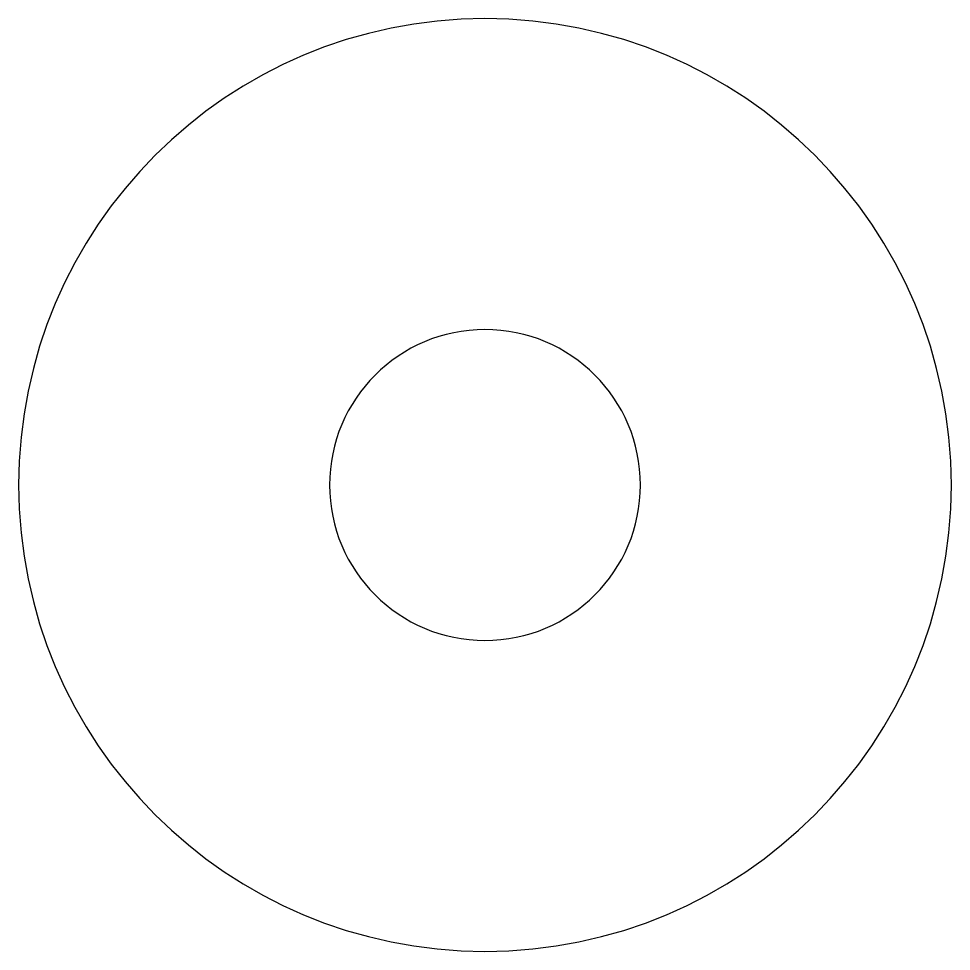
# Model space of a CAD drawing. Header units: millimetres. Extents: x -4.8 to 4.8, y -4.8 to 4.8.
import ezdxf

# ---------------------------------------------------------------- set-up
doc = ezdxf.new("R2010")
doc.units = ezdxf.units.MM
doc.layers.add('CUT', color=7, linetype='Continuous')

msp = doc.modelspace()

# ---------------------------------------------------------------- linework, layer by layer
at = {"layer": 'CUT'}
for radius, start, end in [(4.8, 0, 180), (1.6, 0, 180), (4.8, 180, 360), (1.6, 180, 360)]:
    msp.add_arc((0, 0), radius, start, end, dxfattribs=at)

doc.saveas('drawing.dxf')
